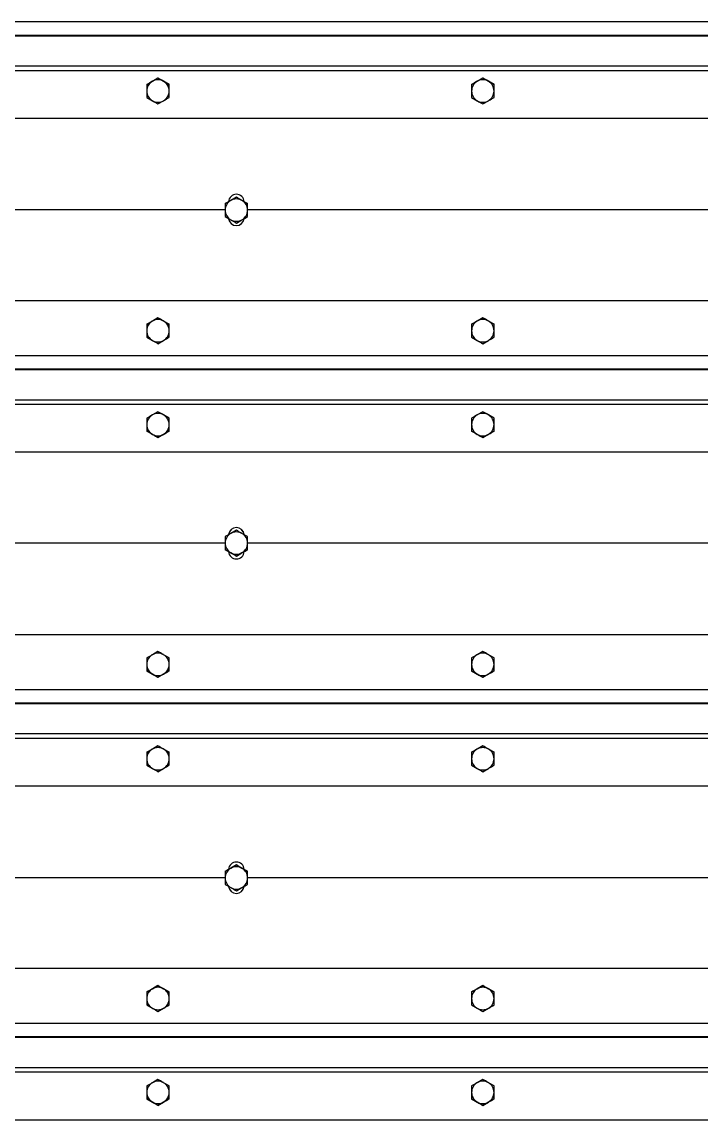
# Model space of a CAD drawing. Header units: millimetres. Extents: x -361 to 14022, y -1822 to 1455.
# Drawn here: x 3781.78 to 3807.04, y 891.69 to 932.53 of the extents above; entities that cross this region are included whole.
import ezdxf

# ---------------------------------------------------------------- set-up
doc = ezdxf.new("R2010")
doc.units = ezdxf.units.MM

msp = doc.modelspace()

# ---------------------------------------------------------------- linework, layer by layer
at = {"color": 7, "linetype": 'Continuous', "lineweight": 25}
for p, q in [((3884.757188, 932.528149), (3761.423854, 932.528149)), ((3884.757188, 932.028294), (3761.423854, 932.028294)), ((3884.757188, 932.004824), (3761.423854, 932.004824)), ((3884.757188, 930.882158), (3761.423854, 930.882158)), ((3884.757188, 930.715507), (3761.423854, 930.715507)), ((3884.757188, 930.714364), (3761.423854, 930.714364)), ((3786.423854, 930.204403), (3786.632188, 930.324673)), ((3786.632188, 930.324673), (3786.840521, 930.444943)), ((3786.840521, 930.441453), (3786.632188, 930.320673)), ((3786.840521, 930.444943), (3786.840521, 930.441453)), ((3786.840521, 930.444943), (3787.048854, 930.324673)), ((3787.048854, 930.324673), (3787.257188, 930.204403)), ((3787.257188, 930.200913), (3787.048854, 930.320673)), ((3798.507188, 930.204403), (3798.715521, 930.324673)), ((3798.715521, 930.324673), (3798.923854, 930.444943)), ((3798.923854, 930.441453), (3798.715521, 930.320673)), ((3798.923854, 930.444943), (3798.923854, 930.441453)), ((3798.923854, 930.444943), (3799.132188, 930.324673)), ((3799.132188, 930.324673), (3799.340521, 930.204403)), ((3799.340521, 930.200913), (3799.132188, 930.320673)), ((3786.423854, 929.719833), (3786.632188, 929.599053)), ((3786.840521, 929.479293), (3787.048854, 929.599053)), ((3798.507188, 929.719833), (3798.715521, 929.599053)), ((3798.923854, 929.479293), (3799.132188, 929.599053)), ((3884.757188, 928.939922), (3761.423854, 928.939922)), ((3789.340521, 925.775437), (3789.548854, 925.895707)), ((3789.548854, 925.895707), (3789.757188, 926.015977)), ((3789.757188, 926.012059), (3789.548854, 925.891278)), ((3789.757188, 926.015977), (3789.757188, 926.012059)), ((3789.757188, 926.015977), (3789.965521, 925.895707)), ((3789.965521, 925.895707), (3790.173854, 925.775437)), ((3790.173854, 925.771519), (3789.965521, 925.891278)), ((3789.340521, 925.535719), (3767.673854, 925.535719)), ((3811.840521, 925.535719), (3790.173854, 925.535719)), ((3789.340521, 925.290439), (3789.548854, 925.169659)), ((3789.757188, 925.049899), (3789.965521, 925.169659)), ((3884.757188, 922.156444), (3761.423854, 922.156444)), ((3786.423854, 921.288575), (3786.632188, 921.408845)), ((3786.632188, 921.408845), (3786.840521, 921.529115)), ((3786.840521, 921.525625), (3786.632188, 921.404845)), ((3786.840521, 921.529115), (3786.840521, 921.525625)), ((3786.840521, 921.529115), (3787.048854, 921.408845)), ((3787.048854, 921.408845), (3787.257188, 921.288575)), ((3787.257188, 921.285085), (3787.048854, 921.404845)), ((3798.507188, 921.288575), (3798.715521, 921.408845)), ((3798.715521, 921.408845), (3798.923854, 921.529115)), ((3798.923854, 921.525625), (3798.715521, 921.404845)), ((3798.923854, 921.529115), (3798.923854, 921.525625)), ((3798.923854, 921.529115), (3799.132188, 921.408845)), ((3799.132188, 921.408845), (3799.340521, 921.288575)), ((3799.340521, 921.285085), (3799.132188, 921.404845)), ((3786.423854, 920.804005), (3786.632188, 920.683225)), ((3786.840521, 920.563465), (3787.048854, 920.683225)), ((3798.507188, 920.804005), (3798.715521, 920.683225)), ((3798.923854, 920.563465), (3799.132188, 920.683225)), ((3884.757188, 920.109699), (3761.423854, 920.109699)), ((3884.757188, 919.617149), (3761.423854, 919.617149)), ((3884.757188, 919.59568), (3761.423854, 919.59568)), ((3884.757188, 918.465712), (3761.423854, 918.465712)), ((3884.757188, 918.299914), (3761.423854, 918.299914)), ((3786.840521, 918.034107), (3786.632188, 917.914216)), ((3798.923854, 918.034107), (3798.715521, 917.914216)), ((3787.257188, 917.793558), (3787.048854, 917.914216)), ((3799.340521, 917.793558), (3799.132188, 917.914216)), ((3786.423854, 917.312458), (3786.632188, 917.192567)), ((3786.632188, 917.189559), (3786.423854, 917.309834)), ((3786.840521, 917.069284), (3786.632188, 917.189559)), ((3786.840521, 917.071908), (3787.048854, 917.192567)), ((3787.048854, 917.189559), (3786.840521, 917.069284)), ((3787.257188, 917.309834), (3787.048854, 917.189559)), ((3798.507188, 917.312458), (3798.715521, 917.192567)), ((3798.715521, 917.189559), (3798.507188, 917.309834)), ((3798.923854, 917.069284), (3798.715521, 917.189559)), ((3798.923854, 917.071908), (3799.132188, 917.192567)), ((3799.132188, 917.189559), (3798.923854, 917.069284)), ((3799.340521, 917.309834), (3799.132188, 917.189559)), ((3786.840521, 917.069284), (3786.840521, 917.071908)), ((3798.923854, 917.069284), (3798.923854, 917.071908)), ((3884.757188, 916.5254), (3761.423854, 916.5254)), ((3789.757188, 913.627559), (3789.548854, 913.507667)), ((3790.173854, 913.387009), (3789.965521, 913.507667)), ((3789.340521, 913.142894), (3767.673854, 913.142894)), ((3811.840521, 913.142894), (3790.173854, 913.142894)), ((3789.340521, 912.905909), (3789.548854, 912.786018)), ((3789.548854, 912.782688), (3789.340521, 912.902963)), ((3789.757188, 912.662413), (3789.548854, 912.782688)), ((3789.757188, 912.665359), (3789.965521, 912.786018)), ((3789.965521, 912.782688), (3789.757188, 912.662413)), ((3790.173854, 912.902963), (3789.965521, 912.782688)), ((3789.757188, 912.662413), (3789.757188, 912.665359)), ((3884.757188, 909.741645), (3761.423854, 909.741645)), ((3786.840521, 909.117915), (3786.632188, 908.998024)), ((3798.923854, 909.117915), (3798.715521, 908.998024)), ((3787.257188, 908.877365), (3787.048854, 908.998024)), ((3799.340521, 908.877365), (3799.132188, 908.998024)), ((3786.423854, 908.396265), (3786.632188, 908.276374)), ((3786.632188, 908.273366), (3786.423854, 908.393641)), ((3786.840521, 908.153092), (3786.632188, 908.273366)), ((3786.840521, 908.155716), (3787.048854, 908.276374)), ((3787.048854, 908.273366), (3786.840521, 908.153092)), ((3787.257188, 908.393641), (3787.048854, 908.273366)), ((3798.507188, 908.396265), (3798.715521, 908.276374)), ((3798.715521, 908.273366), (3798.507188, 908.393641)), ((3798.923854, 908.153092), (3798.715521, 908.273366)), ((3798.923854, 908.155716), (3799.132188, 908.276374)), ((3799.132188, 908.273366), (3798.923854, 908.153092)), ((3799.340521, 908.393641), (3799.132188, 908.273366)), ((3786.840521, 908.153092), (3786.840521, 908.155716)), ((3798.923854, 908.153092), (3798.923854, 908.155716)), ((3884.757188, 907.694816), (3761.423854, 907.694816)), ((3884.757188, 907.194961), (3761.423854, 907.194961)), ((3884.757188, 907.171491), (3761.423854, 907.171491)), ((3884.757188, 906.048824), (3761.423854, 906.048824)), ((3884.757188, 905.882173), (3761.423854, 905.882173)), ((3884.757188, 905.881031), (3761.423854, 905.881031)), ((3786.423854, 905.37107), (3786.632188, 905.49134)), ((3786.632188, 905.49134), (3786.840521, 905.61161)), ((3786.840521, 905.60812), (3786.632188, 905.48734)), ((3786.840521, 905.61161), (3786.840521, 905.60812)), ((3786.840521, 905.61161), (3787.048854, 905.49134)), ((3787.048854, 905.49134), (3787.257188, 905.37107)), ((3787.257188, 905.36758), (3787.048854, 905.48734)), ((3798.507188, 905.37107), (3798.715521, 905.49134)), ((3798.715521, 905.49134), (3798.923854, 905.61161)), ((3798.923854, 905.60812), (3798.715521, 905.48734)), ((3798.923854, 905.61161), (3798.923854, 905.60812)), ((3798.923854, 905.61161), (3799.132188, 905.49134)), ((3799.132188, 905.49134), (3799.340521, 905.37107)), ((3799.340521, 905.36758), (3799.132188, 905.48734)), ((3786.423854, 904.8865), (3786.632188, 904.76572)), ((3786.840521, 904.64596), (3787.048854, 904.76572)), ((3798.507188, 904.8865), (3798.715521, 904.76572)), ((3798.923854, 904.64596), (3799.132188, 904.76572)), ((3884.757188, 904.106589), (3761.423854, 904.106589)), ((3789.340521, 900.942104), (3789.548854, 901.062374)), ((3789.548854, 901.062374), (3789.757188, 901.182644)), ((3789.757188, 901.178726), (3789.548854, 901.057945)), ((3789.757188, 901.182644), (3789.757188, 901.178726)), ((3789.757188, 901.182644), (3789.965521, 901.062374)), ((3789.965521, 901.062374), (3790.173854, 900.942104)), ((3790.173854, 900.938186), (3789.965521, 901.057945)), ((3789.340521, 900.702386), (3767.673854, 900.702386)), ((3789.340521, 900.457106), (3789.548854, 900.336325)), ((3811.840521, 900.702386), (3790.173854, 900.702386)), ((3789.757188, 900.216566), (3789.965521, 900.336325)), ((3884.757188, 897.323111), (3761.423854, 897.323111)), ((3786.423854, 896.455242), (3786.632188, 896.575512)), ((3786.632188, 896.575512), (3786.840521, 896.695782)), ((3786.840521, 896.692292), (3786.632188, 896.571511)), ((3786.840521, 896.695782), (3786.840521, 896.692292)), ((3786.840521, 896.695782), (3787.048854, 896.575512)), ((3787.048854, 896.575512), (3787.257188, 896.455242)), ((3787.257188, 896.451752), (3787.048854, 896.571511)), ((3798.507188, 896.455242), (3798.715521, 896.575512)), ((3798.715521, 896.575512), (3798.923854, 896.695782)), ((3798.923854, 896.692292), (3798.715521, 896.571511)), ((3798.923854, 896.695782), (3798.923854, 896.692292)), ((3798.923854, 896.695782), (3799.132188, 896.575512)), ((3799.132188, 896.575512), (3799.340521, 896.455242)), ((3799.340521, 896.451752), (3799.132188, 896.571511)), ((3786.423854, 895.970672), (3786.632188, 895.849892)), ((3798.507188, 895.970672), (3798.715521, 895.849892)), ((3786.840521, 895.730132), (3787.048854, 895.849892)), ((3798.923854, 895.730132), (3799.132188, 895.849892)), ((3884.757188, 895.276366), (3761.423854, 895.276366)), ((3884.757188, 894.783815), (3761.423854, 894.783815)), ((3884.757188, 894.762347), (3761.423854, 894.762347)), ((3884.757188, 893.632379), (3761.423854, 893.632379)), ((3884.757188, 893.466581), (3761.423854, 893.466581)), ((3786.840521, 893.200774), (3786.632188, 893.080883)), ((3798.923854, 893.200774), (3798.715521, 893.080883)), ((3787.257188, 892.960224), (3787.048854, 893.080883)), ((3799.340521, 892.960224), (3799.132188, 893.080883)), ((3786.423854, 892.479125), (3786.632188, 892.359233)), ((3786.632188, 892.356226), (3786.423854, 892.4765)), ((3786.840521, 892.235951), (3786.632188, 892.356226)), ((3786.840521, 892.238575), (3787.048854, 892.359233)), ((3787.048854, 892.356226), (3786.840521, 892.235951)), ((3787.257188, 892.4765), (3787.048854, 892.356226)), ((3798.507188, 892.479125), (3798.715521, 892.359233)), ((3798.715521, 892.356226), (3798.507188, 892.4765)), ((3798.923854, 892.235951), (3798.715521, 892.356226)), ((3798.923854, 892.238575), (3799.132188, 892.359233)), ((3799.132188, 892.356226), (3798.923854, 892.235951)), ((3799.340521, 892.4765), (3799.132188, 892.356226)), ((3786.840521, 892.235951), (3786.840521, 892.238575)), ((3798.923854, 892.235951), (3798.923854, 892.238575)), ((3884.757188, 891.692066), (3761.423854, 891.692066))]:
    msp.add_line(p, q, dxfattribs=at)
for centre, radius, start, end in [((3786.840475, 929.959856), 0.416621, 119.9963499, 179.9989831), ((3786.840521, 929.959791), 0.4167, 60.0026331, 119.9973669), ((3786.840567, 929.959856), 0.416621, 0.0010169, 60.0036501), ((3798.923808, 929.959856), 0.416621, 119.9963499, 179.9989831), ((3798.923854, 929.959791), 0.4167, 60.0026331, 119.9973669), ((3798.9239, 929.959856), 0.416621, 0.0010169, 60.0036501), ((3786.840475, 929.95987), 0.416621, 180.0010169, 240.0036501), ((3786.840567, 929.95987), 0.416621, 299.9963499, 359.9989831), ((3798.923808, 929.95987), 0.416621, 180.0010169, 240.0036501), ((3798.9239, 929.95987), 0.416621, 299.9963499, 359.9989831), ((3786.840521, 929.959935), 0.4167, 240.0026331, 299.9973669), ((3798.923854, 929.959935), 0.4167, 240.0026331, 299.9973669), ((3789.757142, 925.530461), 0.416621, 119.9963499, 179.9989831), ((3789.757188, 925.530396), 0.4167, 60.0026331, 119.9973669), ((3789.757234, 925.530461), 0.416621, 0.0010169, 60.0036501), ((3789.757142, 925.530476), 0.416621, 180.0010169, 240.0036501), ((3789.757234, 925.530476), 0.416621, 299.9963499, 359.9989831), ((3789.757188, 925.530541), 0.4167, 240.0026331, 299.9973669), ((3786.840475, 921.044027), 0.416621, 119.9963499, 179.9989831), ((3786.840521, 921.043963), 0.4167, 60.0026331, 119.9973669), ((3786.840567, 921.044027), 0.416621, 0.0010169, 60.0036501), ((3798.923808, 921.044027), 0.416621, 119.9963499, 179.9989831), ((3798.923854, 921.043963), 0.4167, 60.0026331, 119.9973669), ((3798.9239, 921.044027), 0.416621, 0.0010169, 60.0036501), ((3786.840475, 921.044042), 0.416621, 180.0010169, 240.0036501), ((3786.840567, 921.044042), 0.416621, 299.9963499, 359.9989831), ((3798.923808, 921.044042), 0.416621, 180.0010169, 240.0036501), ((3798.9239, 921.044042), 0.416621, 299.9963499, 359.9989831), ((3786.840521, 921.044107), 0.4167, 240.0026331, 299.9973669), ((3798.923854, 921.044107), 0.4167, 240.0026331, 299.9973669), ((3786.840495, 917.553387), 0.416641, 119.9979362, 179.999425), ((3786.840521, 917.553351), 0.416685, 60.0014888, 119.9985112), ((3786.840547, 917.553387), 0.416641, 0.000575, 60.0020638), ((3798.923828, 917.553387), 0.416641, 119.9979362, 179.999425), ((3798.923854, 917.553351), 0.416685, 60.0014888, 119.9985112), ((3798.92388, 917.553387), 0.416641, 0.000575, 60.0020638), ((3786.840495, 917.553396), 0.416641, 180.000575, 240.0020638), ((3786.840521, 917.553432), 0.416685, 240.0014888, 299.9985112), ((3786.840547, 917.553396), 0.416641, 299.9979362, 359.999425), ((3798.923828, 917.553396), 0.416641, 180.000575, 240.0020638), ((3798.923854, 917.553432), 0.416685, 240.0014888, 299.9985112), ((3798.92388, 917.553396), 0.416641, 299.9979362, 359.999425), ((3789.757162, 913.146839), 0.416641, 119.9979362, 179.999425), ((3789.757188, 913.146802), 0.416685, 60.0014888, 119.9985112), ((3789.757214, 913.146839), 0.416641, 0.000575, 60.0020638), ((3789.757162, 913.146847), 0.416641, 180.000575, 240.0020638), ((3789.757214, 913.146847), 0.416641, 299.9979362, 359.999425), ((3789.757188, 913.146884), 0.416685, 240.0014888, 299.9985112), ((3786.840521, 908.637158), 0.416685, 60.0014888, 119.9985112), ((3798.923854, 908.637158), 0.416685, 60.0014888, 119.9985112), ((3786.840495, 908.637195), 0.416641, 119.9979362, 179.999425), ((3786.840495, 908.637203), 0.416641, 180.000575, 240.0020638), ((3786.840547, 908.637195), 0.416641, 0.000575, 60.0020638), ((3786.840547, 908.637203), 0.416641, 299.9979362, 359.999425), ((3798.923828, 908.637195), 0.416641, 119.9979362, 179.999425), ((3798.923828, 908.637203), 0.416641, 180.000575, 240.0020638), ((3798.92388, 908.637195), 0.416641, 0.000575, 60.0020638), ((3798.92388, 908.637203), 0.416641, 299.9979362, 359.999425), ((3786.840521, 908.63724), 0.416685, 240.0014888, 299.9985112), ((3798.923854, 908.63724), 0.416685, 240.0014888, 299.9985112), ((3786.840475, 905.126522), 0.416621, 119.9963499, 179.9989831), ((3786.840521, 905.126457), 0.4167, 60.0026331, 119.9973669), ((3786.840567, 905.126522), 0.416621, 0.0010169, 60.0036501), ((3798.923808, 905.126522), 0.416621, 119.9963499, 179.9989831), ((3798.923854, 905.126457), 0.4167, 60.0026331, 119.9973669), ((3798.9239, 905.126522), 0.416621, 0.0010169, 60.0036501), ((3786.840475, 905.126537), 0.416621, 180.0010169, 240.0036501), ((3786.840567, 905.126537), 0.416621, 299.9963499, 359.9989831), ((3798.923808, 905.126537), 0.416621, 180.0010169, 240.0036501), ((3798.9239, 905.126537), 0.416621, 299.9963499, 359.9989831), ((3786.840521, 905.126602), 0.4167, 240.0026331, 299.9973669), ((3798.923854, 905.126602), 0.4167, 240.0026331, 299.9973669), ((3789.757142, 900.697128), 0.416621, 119.9963499, 179.9989831), ((3789.757188, 900.697063), 0.4167, 60.0026331, 119.9973669), ((3789.757234, 900.697128), 0.416621, 0.0010169, 60.0036501), ((3789.757142, 900.697143), 0.416621, 180.0010169, 240.0036501), ((3789.757234, 900.697143), 0.416621, 299.9963499, 359.9989831), ((3789.757188, 900.697207), 0.4167, 240.0026331, 299.9973669), ((3786.840475, 896.210694), 0.416621, 119.9963499, 179.9989831), ((3786.840521, 896.210629), 0.4167, 60.0026331, 119.9973669), ((3786.840567, 896.210694), 0.416621, 0.0010169, 60.0036501), ((3798.923808, 896.210694), 0.416621, 119.9963499, 179.9989831), ((3798.923854, 896.210629), 0.4167, 60.0026331, 119.9973669), ((3798.9239, 896.210694), 0.416621, 0.0010169, 60.0036501), ((3786.840475, 896.210709), 0.416621, 180.0010169, 240.0036501), ((3786.840567, 896.210709), 0.416621, 299.9963499, 359.9989831), ((3798.923808, 896.210709), 0.416621, 180.0010169, 240.0036501), ((3798.9239, 896.210709), 0.416621, 299.9963499, 359.9989831), ((3786.840521, 896.210774), 0.4167, 240.0026331, 299.9973669), ((3798.923854, 896.210774), 0.4167, 240.0026331, 299.9973669), ((3786.840521, 892.720017), 0.416685, 60.0014888, 119.9985112), ((3798.923854, 892.720017), 0.416685, 60.0014888, 119.9985112), ((3786.840495, 892.720054), 0.416641, 119.9979362, 179.999425), ((3786.840495, 892.720062), 0.416641, 180.000575, 240.0020638), ((3786.840547, 892.720054), 0.416641, 0.000575, 60.0020638), ((3786.840547, 892.720062), 0.416641, 299.9979362, 359.999425), ((3798.923828, 892.720054), 0.416641, 119.9979362, 179.999425), ((3798.923828, 892.720062), 0.416641, 180.000575, 240.0020638), ((3798.92388, 892.720054), 0.416641, 0.000575, 60.0020638), ((3798.92388, 892.720062), 0.416641, 299.9979362, 359.999425), ((3786.840521, 892.720099), 0.416685, 240.0014888, 299.9985112), ((3798.923854, 892.720099), 0.416685, 240.0014888, 299.9985112)]:
    msp.add_arc(centre, radius, start, end, dxfattribs=at)
for centre, major_axis, ratio, start_param, end_param in [((3789.757188, 925.82843), (0, 0.292711), 0.99643242, 4.779209725, 7.787160889), ((3789.757188, 925.245152), (0.291667, 0), 0.996231549, 3.25862292, 6.166055172), ((3789.757188, 925.246335), (0.291667, 0), 0.996231549, 3.263717215, 6.160960586), ((3789.757188, 913.43374), (0.291667, 0), 0.99718384, 0.110352693, 3.031165251), ((3789.757188, 913.43285), (0.291667, 0), 0.99718384, 0.114178275, 3.027339505), ((3789.757188, 912.850437), (0, 0.292457), 0.997297519, 1.639356046, 4.643829261), ((3789.757188, 900.995097), (0, 0.292711), 0.99643242, 4.779209725, 7.787160889), ((3789.757188, 900.411818), (0.291667, 0), 0.996231549, 3.25862292, 6.166055172), ((3789.757188, 900.413002), (0.291667, 0), 0.996231549, 3.263717215, 6.160960586)]:
    msp.add_ellipse(centre, major_axis=major_axis, ratio=ratio, start_param=start_param, end_param=end_param, dxfattribs=at)
for points, knots in [([(3786.632188, 930.320673), (3786.627249, 930.317822), (3786.556897, 930.277216), (3786.487956, 930.237677), (3786.423854, 930.200913)], [0, 0, 0, 0, 0.070200577, 1, 1, 1, 1]), ([(3787.048854, 930.320673), (3787.043916, 930.323525), (3786.973564, 930.364146), (3786.904623, 930.404206), (3786.840521, 930.441453)], [0, 0, 0, 0, 0.0702005767, 1, 1, 1, 1]), ([(3798.715521, 930.320673), (3798.710582, 930.317822), (3798.640231, 930.277216), (3798.571289, 930.237677), (3798.507188, 930.200913)], [0, 0, 0, 0, 0.070200577, 1, 1, 1, 1]), ([(3799.132188, 930.320673), (3799.127249, 930.323525), (3799.056897, 930.364146), (3798.987956, 930.404206), (3798.923854, 930.441453)], [0, 0, 0, 0, 0.0702005767, 1, 1, 1, 1]), ([(3786.423854, 930.200913), (3786.423854, 930.139763), (3786.423854, 930.060155), (3786.423854, 929.978739), (3786.423854, 929.959863)], [0, 0, 0, 0, 0.768150727, 1, 1, 1, 1]), ([(3786.423854, 929.959863), (3786.423854, 929.895673), (3786.423854, 929.814317), (3786.423854, 929.736296), (3786.423854, 929.719833)], [0, 0, 0, 0, 0.7889992378, 1, 1, 1, 1]), ([(3787.257188, 929.959863), (3787.257188, 929.978739), (3787.257188, 930.060155), (3787.257188, 930.139763), (3787.257188, 930.200913)], [0, 0, 0, 0, 0.231849273, 1, 1, 1, 1]), ([(3787.257188, 929.719833), (3787.257188, 929.736296), (3787.257188, 929.814317), (3787.257188, 929.895673), (3787.257188, 929.959863)], [0, 0, 0, 0, 0.211000762, 1, 1, 1, 1]), ([(3798.507188, 930.200913), (3798.507188, 930.139763), (3798.507188, 930.060155), (3798.507188, 929.978739), (3798.507188, 929.959863)], [0, 0, 0, 0, 0.768150727, 1, 1, 1, 1]), ([(3798.507188, 929.959863), (3798.507188, 929.895673), (3798.507188, 929.814317), (3798.507188, 929.736296), (3798.507188, 929.719833)], [0, 0, 0, 0, 0.7889992378, 1, 1, 1, 1]), ([(3799.340521, 929.959863), (3799.340521, 929.978739), (3799.340521, 930.060155), (3799.340521, 930.139763), (3799.340521, 930.200913)], [0, 0, 0, 0, 0.231849273, 1, 1, 1, 1]), ([(3799.340521, 929.719833), (3799.340521, 929.736296), (3799.340521, 929.814317), (3799.340521, 929.895673), (3799.340521, 929.959863)], [0, 0, 0, 0, 0.211000762, 1, 1, 1, 1]), ([(3786.632188, 929.599053), (3786.637127, 929.596202), (3786.707478, 929.555596), (3786.77642, 929.516057), (3786.840521, 929.479293)], [0, 0, 0, 0, 0.070200577, 1, 1, 1, 1]), ([(3787.048854, 929.599053), (3787.053793, 929.601905), (3787.124145, 929.642526), (3787.193086, 929.682586), (3787.257188, 929.719833)], [0, 0, 0, 0, 0.070200577, 1, 1, 1, 1]), ([(3798.715521, 929.599053), (3798.72046, 929.596202), (3798.790812, 929.555596), (3798.859753, 929.516057), (3798.923854, 929.479293)], [0, 0, 0, 0, 0.070200577, 1, 1, 1, 1]), ([(3799.132188, 929.599053), (3799.137127, 929.601905), (3799.207478, 929.642526), (3799.27642, 929.682586), (3799.340521, 929.719833)], [0, 0, 0, 0, 0.070200577, 1, 1, 1, 1]), ([(3789.548854, 925.891278), (3789.543916, 925.888428), (3789.473564, 925.847821), (3789.404623, 925.808282), (3789.340521, 925.771519)], [0, 0, 0, 0, 0.070200577, 1, 1, 1, 1]), ([(3789.340521, 925.771519), (3789.340521, 925.710368), (3789.340521, 925.630761), (3789.340521, 925.549345), (3789.340521, 925.530468)], [0, 0, 0, 0, 0.768150728, 1, 1, 1, 1]), ([(3789.965521, 925.891278), (3789.960582, 925.89413), (3789.890231, 925.934751), (3789.821289, 925.974811), (3789.757188, 926.012059)], [0, 0, 0, 0, 0.070200577, 1, 1, 1, 1]), ([(3790.173854, 925.530468), (3790.173854, 925.549345), (3790.173854, 925.630761), (3790.173854, 925.710368), (3790.173854, 925.771519)], [0, 0, 0, 0, 0.231849273, 1, 1, 1, 1]), ([(3789.340521, 925.530468), (3789.340521, 925.466279), (3789.340521, 925.384922), (3789.340521, 925.306901), (3789.340521, 925.290439)], [0, 0, 0, 0, 0.7889992377, 1, 1, 1, 1]), ([(3790.173854, 925.290439), (3790.173854, 925.306901), (3790.173854, 925.384922), (3790.173854, 925.466279), (3790.173854, 925.530468)], [0, 0, 0, 0, 0.211000762, 1, 1, 1, 1]), ([(3789.548854, 925.169659), (3789.553793, 925.166808), (3789.624145, 925.126201), (3789.693086, 925.086662), (3789.757188, 925.049899)], [0, 0, 0, 0, 0.070200577, 1, 1, 1, 1]), ([(3789.965521, 925.169659), (3789.97046, 925.17251), (3790.040812, 925.213131), (3790.109753, 925.253191), (3790.173854, 925.290439)], [0, 0, 0, 0, 0.0702005767, 1, 1, 1, 1]), ([(3786.632188, 921.404845), (3786.627249, 921.401994), (3786.556897, 921.361388), (3786.487956, 921.321849), (3786.423854, 921.285085)], [0, 0, 0, 0, 0.0702005767, 1, 1, 1, 1]), ([(3786.423854, 921.285085), (3786.423854, 921.223935), (3786.423854, 921.144327), (3786.423854, 921.062911), (3786.423854, 921.044035)], [0, 0, 0, 0, 0.768150727, 1, 1, 1, 1]), ([(3787.048854, 921.404845), (3787.043916, 921.407696), (3786.973564, 921.448317), (3786.904623, 921.488377), (3786.840521, 921.525625)], [0, 0, 0, 0, 0.070200577, 1, 1, 1, 1]), ([(3787.257188, 921.044035), (3787.257188, 921.062911), (3787.257188, 921.144327), (3787.257188, 921.223935), (3787.257188, 921.285085)], [0, 0, 0, 0, 0.231849273, 1, 1, 1, 1]), ([(3798.715521, 921.404845), (3798.710582, 921.401994), (3798.640231, 921.361388), (3798.571289, 921.321849), (3798.507188, 921.285085)], [0, 0, 0, 0, 0.070200577, 1, 1, 1, 1]), ([(3798.507188, 921.285085), (3798.507188, 921.223935), (3798.507188, 921.144327), (3798.507188, 921.062911), (3798.507188, 921.044035)], [0, 0, 0, 0, 0.768150727, 1, 1, 1, 1]), ([(3799.132188, 921.404845), (3799.127249, 921.407696), (3799.056897, 921.448317), (3798.987956, 921.488377), (3798.923854, 921.525625)], [0, 0, 0, 0, 0.070200577, 1, 1, 1, 1]), ([(3799.340521, 921.044035), (3799.340521, 921.062911), (3799.340521, 921.144327), (3799.340521, 921.223935), (3799.340521, 921.285085)], [0, 0, 0, 0, 0.231849273, 1, 1, 1, 1]), ([(3786.423854, 921.044035), (3786.423854, 920.979845), (3786.423854, 920.898489), (3786.423854, 920.820468), (3786.423854, 920.804005)], [0, 0, 0, 0, 0.788999238, 1, 1, 1, 1]), ([(3787.257188, 920.804005), (3787.257188, 920.820468), (3787.257188, 920.898489), (3787.257188, 920.979845), (3787.257188, 921.044035)], [0, 0, 0, 0, 0.2110007622, 1, 1, 1, 1]), ([(3798.507188, 921.044035), (3798.507188, 920.979845), (3798.507188, 920.898489), (3798.507188, 920.820468), (3798.507188, 920.804005)], [0, 0, 0, 0, 0.788999238, 1, 1, 1, 1]), ([(3799.340521, 920.804005), (3799.340521, 920.820468), (3799.340521, 920.898489), (3799.340521, 920.979845), (3799.340521, 921.044035)], [0, 0, 0, 0, 0.2110007622, 1, 1, 1, 1]), ([(3786.632188, 920.683225), (3786.637127, 920.680374), (3786.707478, 920.639768), (3786.77642, 920.600229), (3786.840521, 920.563465)], [0, 0, 0, 0, 0.070200577, 1, 1, 1, 1]), ([(3787.048854, 920.683225), (3787.053793, 920.686076), (3787.124145, 920.726698), (3787.193086, 920.766757), (3787.257188, 920.804005)], [0, 0, 0, 0, 0.070200577, 1, 1, 1, 1]), ([(3798.715521, 920.683225), (3798.72046, 920.680374), (3798.790812, 920.639768), (3798.859753, 920.600229), (3798.923854, 920.563465)], [0, 0, 0, 0, 0.070200577, 1, 1, 1, 1]), ([(3799.132188, 920.683225), (3799.137127, 920.686076), (3799.207478, 920.726698), (3799.27642, 920.766757), (3799.340521, 920.804005)], [0, 0, 0, 0, 0.070200577, 1, 1, 1, 1]), ([(3787.048854, 917.914216), (3787.043916, 917.917067), (3786.973564, 917.957677), (3786.904623, 917.997282), (3786.840521, 918.034107)], [0, 0, 0, 0, 0.070200577, 1, 1, 1, 1]), ([(3799.132188, 917.914216), (3799.127249, 917.917067), (3799.056897, 917.957677), (3798.987956, 917.997282), (3798.923854, 918.034107)], [0, 0, 0, 0, 0.070200577, 1, 1, 1, 1]), ([(3786.632188, 917.914216), (3786.627249, 917.911365), (3786.556897, 917.870744), (3786.487956, 917.830747), (3786.423854, 917.793558)], [0, 0, 0, 0, 0.070200577, 1, 1, 1, 1]), ([(3786.423854, 917.793558), (3786.423854, 917.73277), (3786.423854, 917.653635), (3786.423854, 917.572259), (3786.423854, 917.553392)], [0, 0, 0, 0, 0.768150727, 1, 1, 1, 1]), ([(3787.257188, 917.553392), (3787.257188, 917.572259), (3787.257188, 917.653635), (3787.257188, 917.73277), (3787.257188, 917.793558)], [0, 0, 0, 0, 0.231849273, 1, 1, 1, 1]), ([(3798.715521, 917.914216), (3798.710582, 917.911365), (3798.640231, 917.870744), (3798.571289, 917.830747), (3798.507188, 917.793558)], [0, 0, 0, 0, 0.070200577, 1, 1, 1, 1]), ([(3798.507188, 917.793558), (3798.507188, 917.73277), (3798.507188, 917.653635), (3798.507188, 917.572259), (3798.507188, 917.553392)], [0, 0, 0, 0, 0.768150727, 1, 1, 1, 1]), ([(3799.340521, 917.553392), (3799.340521, 917.572259), (3799.340521, 917.653635), (3799.340521, 917.73277), (3799.340521, 917.793558)], [0, 0, 0, 0, 0.231849273, 1, 1, 1, 1]), ([(3786.423854, 917.553392), (3786.423854, 917.489086), (3786.423854, 917.407584), (3786.423854, 917.329032), (3786.423854, 917.312458)], [0, 0, 0, 0, 0.788999238, 1, 1, 1, 1]), ([(3786.632188, 917.192567), (3786.637127, 917.189715), (3786.707478, 917.149094), (3786.77642, 917.109097), (3786.840521, 917.071908)], [0, 0, 0, 0, 0.070200577, 1, 1, 1, 1]), ([(3787.048854, 917.192567), (3787.053793, 917.195418), (3787.124145, 917.236028), (3787.193086, 917.275633), (3787.257188, 917.312458)], [0, 0, 0, 0, 0.0702005767, 1, 1, 1, 1]), ([(3787.257188, 917.312458), (3787.257188, 917.329032), (3787.257188, 917.407584), (3787.257188, 917.489086), (3787.257188, 917.553392)], [0, 0, 0, 0, 0.211000762, 1, 1, 1, 1]), ([(3798.507188, 917.553392), (3798.507188, 917.489086), (3798.507188, 917.407584), (3798.507188, 917.329032), (3798.507188, 917.312458)], [0, 0, 0, 0, 0.788999238, 1, 1, 1, 1]), ([(3798.715521, 917.192567), (3798.72046, 917.189715), (3798.790812, 917.149094), (3798.859753, 917.109097), (3798.923854, 917.071908)], [0, 0, 0, 0, 0.070200577, 1, 1, 1, 1]), ([(3799.132188, 917.192567), (3799.137127, 917.195418), (3799.207478, 917.236028), (3799.27642, 917.275633), (3799.340521, 917.312458)], [0, 0, 0, 0, 0.070200577, 1, 1, 1, 1]), ([(3799.340521, 917.312458), (3799.340521, 917.329032), (3799.340521, 917.407584), (3799.340521, 917.489086), (3799.340521, 917.553392)], [0, 0, 0, 0, 0.211000762, 1, 1, 1, 1]), ([(3789.548854, 913.507667), (3789.543916, 913.504816), (3789.473564, 913.464195), (3789.404623, 913.424198), (3789.340521, 913.387009)], [0, 0, 0, 0, 0.070200577, 1, 1, 1, 1]), ([(3789.965521, 913.507667), (3789.960582, 913.510518), (3789.890231, 913.551128), (3789.821289, 913.590734), (3789.757188, 913.627559)], [0, 0, 0, 0, 0.070200577, 1, 1, 1, 1]), ([(3789.340521, 913.387009), (3789.340521, 913.326221), (3789.340521, 913.247087), (3789.340521, 913.16571), (3789.340521, 913.146843)], [0, 0, 0, 0, 0.7681507276, 1, 1, 1, 1]), ([(3789.340521, 913.146843), (3789.340521, 913.082538), (3789.340521, 913.001035), (3789.340521, 912.922484), (3789.340521, 912.905909)], [0, 0, 0, 0, 0.788999238, 1, 1, 1, 1]), ([(3790.173854, 913.146843), (3790.173854, 913.16571), (3790.173854, 913.247087), (3790.173854, 913.326221), (3790.173854, 913.387009)], [0, 0, 0, 0, 0.231849273, 1, 1, 1, 1]), ([(3790.173854, 912.905909), (3790.173854, 912.922484), (3790.173854, 913.001035), (3790.173854, 913.082538), (3790.173854, 913.146843)], [0, 0, 0, 0, 0.211000762, 1, 1, 1, 1]), ([(3789.548854, 912.786018), (3789.553793, 912.783166), (3789.624145, 912.742546), (3789.693086, 912.702549), (3789.757188, 912.665359)], [0, 0, 0, 0, 0.070200577, 1, 1, 1, 1]), ([(3789.965521, 912.786018), (3789.97046, 912.788869), (3790.040812, 912.829479), (3790.109753, 912.869084), (3790.173854, 912.905909)], [0, 0, 0, 0, 0.0702005767, 1, 1, 1, 1]), ([(3787.048854, 908.998024), (3787.043916, 909.000875), (3786.973564, 909.041485), (3786.904623, 909.08109), (3786.840521, 909.117915)], [0, 0, 0, 0, 0.070200577, 1, 1, 1, 1]), ([(3799.132188, 908.998024), (3799.127249, 909.000875), (3799.056897, 909.041485), (3798.987956, 909.08109), (3798.923854, 909.117915)], [0, 0, 0, 0, 0.070200577, 1, 1, 1, 1]), ([(3786.632188, 908.998024), (3786.627249, 908.995172), (3786.556897, 908.954551), (3786.487956, 908.914554), (3786.423854, 908.877365)], [0, 0, 0, 0, 0.070200577, 1, 1, 1, 1]), ([(3786.423854, 908.877365), (3786.423854, 908.816578), (3786.423854, 908.737443), (3786.423854, 908.656066), (3786.423854, 908.637199)], [0, 0, 0, 0, 0.768150727, 1, 1, 1, 1]), ([(3786.423854, 908.637199), (3786.423854, 908.572894), (3786.423854, 908.491392), (3786.423854, 908.41284), (3786.423854, 908.396265)], [0, 0, 0, 0, 0.788999238, 1, 1, 1, 1]), ([(3787.257188, 908.637199), (3787.257188, 908.656066), (3787.257188, 908.737443), (3787.257188, 908.816578), (3787.257188, 908.877365)], [0, 0, 0, 0, 0.231849273, 1, 1, 1, 1]), ([(3787.257188, 908.396265), (3787.257188, 908.41284), (3787.257188, 908.491392), (3787.257188, 908.572894), (3787.257188, 908.637199)], [0, 0, 0, 0, 0.211000762, 1, 1, 1, 1]), ([(3798.715521, 908.998024), (3798.710582, 908.995172), (3798.640231, 908.954551), (3798.571289, 908.914554), (3798.507188, 908.877365)], [0, 0, 0, 0, 0.070200577, 1, 1, 1, 1]), ([(3798.507188, 908.877365), (3798.507188, 908.816578), (3798.507188, 908.737443), (3798.507188, 908.656066), (3798.507188, 908.637199)], [0, 0, 0, 0, 0.768150727, 1, 1, 1, 1]), ([(3798.507188, 908.637199), (3798.507188, 908.572894), (3798.507188, 908.491392), (3798.507188, 908.41284), (3798.507188, 908.396265)], [0, 0, 0, 0, 0.788999238, 1, 1, 1, 1]), ([(3799.340521, 908.637199), (3799.340521, 908.656066), (3799.340521, 908.737443), (3799.340521, 908.816578), (3799.340521, 908.877365)], [0, 0, 0, 0, 0.231849273, 1, 1, 1, 1]), ([(3799.340521, 908.396265), (3799.340521, 908.41284), (3799.340521, 908.491392), (3799.340521, 908.572894), (3799.340521, 908.637199)], [0, 0, 0, 0, 0.211000762, 1, 1, 1, 1]), ([(3786.632188, 908.276374), (3786.637127, 908.273523), (3786.707478, 908.232902), (3786.77642, 908.192905), (3786.840521, 908.155716)], [0, 0, 0, 0, 0.070200577, 1, 1, 1, 1]), ([(3787.048854, 908.276374), (3787.053793, 908.279225), (3787.124145, 908.319835), (3787.193086, 908.35944), (3787.257188, 908.396265)], [0, 0, 0, 0, 0.070200577, 1, 1, 1, 1]), ([(3798.715521, 908.276374), (3798.72046, 908.273523), (3798.790812, 908.232902), (3798.859753, 908.192905), (3798.923854, 908.155716)], [0, 0, 0, 0, 0.070200577, 1, 1, 1, 1]), ([(3799.132188, 908.276374), (3799.137127, 908.279225), (3799.207478, 908.319835), (3799.27642, 908.35944), (3799.340521, 908.396265)], [0, 0, 0, 0, 0.070200577, 1, 1, 1, 1]), ([(3786.632188, 905.48734), (3786.627249, 905.484489), (3786.556897, 905.443882), (3786.487956, 905.404343), (3786.423854, 905.36758)], [0, 0, 0, 0, 0.070200577, 1, 1, 1, 1]), ([(3786.423854, 905.36758), (3786.423854, 905.306429), (3786.423854, 905.226822), (3786.423854, 905.145406), (3786.423854, 905.12653)], [0, 0, 0, 0, 0.7681507272, 1, 1, 1, 1]), ([(3787.048854, 905.48734), (3787.043916, 905.490191), (3786.973564, 905.530812), (3786.904623, 905.570872), (3786.840521, 905.60812)], [0, 0, 0, 0, 0.0702005767, 1, 1, 1, 1]), ([(3787.257188, 905.12653), (3787.257188, 905.145406), (3787.257188, 905.226822), (3787.257188, 905.306429), (3787.257188, 905.36758)], [0, 0, 0, 0, 0.231849273, 1, 1, 1, 1]), ([(3798.715521, 905.48734), (3798.710582, 905.484489), (3798.640231, 905.443882), (3798.571289, 905.404343), (3798.507188, 905.36758)], [0, 0, 0, 0, 0.070200577, 1, 1, 1, 1]), ([(3798.507188, 905.36758), (3798.507188, 905.306429), (3798.507188, 905.226822), (3798.507188, 905.145406), (3798.507188, 905.12653)], [0, 0, 0, 0, 0.7681507272, 1, 1, 1, 1]), ([(3799.132188, 905.48734), (3799.127249, 905.490191), (3799.056897, 905.530812), (3798.987956, 905.570872), (3798.923854, 905.60812)], [0, 0, 0, 0, 0.0702005767, 1, 1, 1, 1]), ([(3799.340521, 905.12653), (3799.340521, 905.145406), (3799.340521, 905.226822), (3799.340521, 905.306429), (3799.340521, 905.36758)], [0, 0, 0, 0, 0.231849273, 1, 1, 1, 1]), ([(3786.423854, 905.12653), (3786.423854, 905.06234), (3786.423854, 904.980984), (3786.423854, 904.902962), (3786.423854, 904.8865)], [0, 0, 0, 0, 0.788999238, 1, 1, 1, 1]), ([(3787.257188, 904.8865), (3787.257188, 904.902962), (3787.257188, 904.980984), (3787.257188, 905.06234), (3787.257188, 905.12653)], [0, 0, 0, 0, 0.211000762, 1, 1, 1, 1]), ([(3798.507188, 905.12653), (3798.507188, 905.06234), (3798.507188, 904.980984), (3798.507188, 904.902962), (3798.507188, 904.8865)], [0, 0, 0, 0, 0.788999238, 1, 1, 1, 1]), ([(3799.340521, 904.8865), (3799.340521, 904.902962), (3799.340521, 904.980984), (3799.340521, 905.06234), (3799.340521, 905.12653)], [0, 0, 0, 0, 0.211000762, 1, 1, 1, 1]), ([(3786.632188, 904.76572), (3786.637127, 904.762869), (3786.707478, 904.722262), (3786.77642, 904.682723), (3786.840521, 904.64596)], [0, 0, 0, 0, 0.070200577, 1, 1, 1, 1]), ([(3787.048854, 904.76572), (3787.053793, 904.768571), (3787.124145, 904.809192), (3787.193086, 904.849252), (3787.257188, 904.8865)], [0, 0, 0, 0, 0.070200577, 1, 1, 1, 1]), ([(3798.715521, 904.76572), (3798.72046, 904.762869), (3798.790812, 904.722262), (3798.859753, 904.682723), (3798.923854, 904.64596)], [0, 0, 0, 0, 0.070200577, 1, 1, 1, 1]), ([(3799.132188, 904.76572), (3799.137127, 904.768571), (3799.207478, 904.809192), (3799.27642, 904.849252), (3799.340521, 904.8865)], [0, 0, 0, 0, 0.070200577, 1, 1, 1, 1]), ([(3789.548854, 901.057945), (3789.543916, 901.055095), (3789.473564, 901.014488), (3789.404623, 900.974949), (3789.340521, 900.938186)], [0, 0, 0, 0, 0.070200577, 1, 1, 1, 1]), ([(3789.340521, 900.938186), (3789.340521, 900.877035), (3789.340521, 900.797427), (3789.340521, 900.716011), (3789.340521, 900.697135)], [0, 0, 0, 0, 0.768150728, 1, 1, 1, 1]), ([(3789.965521, 901.057945), (3789.960582, 901.060797), (3789.890231, 901.101418), (3789.821289, 901.141478), (3789.757188, 901.178726)], [0, 0, 0, 0, 0.070200577, 1, 1, 1, 1]), ([(3790.173854, 900.697135), (3790.173854, 900.716011), (3790.173854, 900.797427), (3790.173854, 900.877035), (3790.173854, 900.938186)], [0, 0, 0, 0, 0.231849273, 1, 1, 1, 1]), ([(3789.340521, 900.697135), (3789.340521, 900.632945), (3789.340521, 900.551589), (3789.340521, 900.473568), (3789.340521, 900.457106)], [0, 0, 0, 0, 0.788999238, 1, 1, 1, 1]), ([(3789.965521, 900.336325), (3789.97046, 900.339177), (3790.040812, 900.379798), (3790.109753, 900.419858), (3790.173854, 900.457106)], [0, 0, 0, 0, 0.0702005767, 1, 1, 1, 1]), ([(3790.173854, 900.457106), (3790.173854, 900.473568), (3790.173854, 900.551589), (3790.173854, 900.632945), (3790.173854, 900.697135)], [0, 0, 0, 0, 0.211000762, 1, 1, 1, 1]), ([(3789.548854, 900.336325), (3789.553793, 900.333475), (3789.624145, 900.292868), (3789.693086, 900.253329), (3789.757188, 900.216566)], [0, 0, 0, 0, 0.070200577, 1, 1, 1, 1]), ([(3786.632188, 896.571511), (3786.627249, 896.568661), (3786.556897, 896.528054), (3786.487956, 896.488515), (3786.423854, 896.451752)], [0, 0, 0, 0, 0.070200577, 1, 1, 1, 1]), ([(3786.423854, 896.451752), (3786.423854, 896.390601), (3786.423854, 896.310994), (3786.423854, 896.229578), (3786.423854, 896.210702)], [0, 0, 0, 0, 0.768150727, 1, 1, 1, 1]), ([(3787.048854, 896.571511), (3787.043916, 896.574363), (3786.973564, 896.614984), (3786.904623, 896.655044), (3786.840521, 896.692292)], [0, 0, 0, 0, 0.070200577, 1, 1, 1, 1]), ([(3787.257188, 896.210702), (3787.257188, 896.229578), (3787.257188, 896.310994), (3787.257188, 896.390601), (3787.257188, 896.451752)], [0, 0, 0, 0, 0.231849273, 1, 1, 1, 1]), ([(3798.715521, 896.571511), (3798.710582, 896.568661), (3798.640231, 896.528054), (3798.571289, 896.488515), (3798.507188, 896.451752)], [0, 0, 0, 0, 0.070200577, 1, 1, 1, 1]), ([(3798.507188, 896.451752), (3798.507188, 896.390601), (3798.507188, 896.310994), (3798.507188, 896.229578), (3798.507188, 896.210702)], [0, 0, 0, 0, 0.768150727, 1, 1, 1, 1]), ([(3799.132188, 896.571511), (3799.127249, 896.574363), (3799.056897, 896.614984), (3798.987956, 896.655044), (3798.923854, 896.692292)], [0, 0, 0, 0, 0.070200577, 1, 1, 1, 1]), ([(3799.340521, 896.210702), (3799.340521, 896.229578), (3799.340521, 896.310994), (3799.340521, 896.390601), (3799.340521, 896.451752)], [0, 0, 0, 0, 0.231849273, 1, 1, 1, 1]), ([(3786.423854, 896.210702), (3786.423854, 896.146512), (3786.423854, 896.065155), (3786.423854, 895.987134), (3786.423854, 895.970672)], [0, 0, 0, 0, 0.7889992378, 1, 1, 1, 1]), ([(3787.048854, 895.849892), (3787.053793, 895.852743), (3787.124145, 895.893364), (3787.193086, 895.933424), (3787.257188, 895.970672)], [0, 0, 0, 0, 0.070200577, 1, 1, 1, 1]), ([(3787.257188, 895.970672), (3787.257188, 895.987134), (3787.257188, 896.065155), (3787.257188, 896.146512), (3787.257188, 896.210702)], [0, 0, 0, 0, 0.211000762, 1, 1, 1, 1]), ([(3798.507188, 896.210702), (3798.507188, 896.146512), (3798.507188, 896.065155), (3798.507188, 895.987134), (3798.507188, 895.970672)], [0, 0, 0, 0, 0.7889992378, 1, 1, 1, 1]), ([(3799.132188, 895.849892), (3799.137127, 895.852743), (3799.207478, 895.893364), (3799.27642, 895.933424), (3799.340521, 895.970672)], [0, 0, 0, 0, 0.070200577, 1, 1, 1, 1]), ([(3799.340521, 895.970672), (3799.340521, 895.987134), (3799.340521, 896.065155), (3799.340521, 896.146512), (3799.340521, 896.210702)], [0, 0, 0, 0, 0.211000762, 1, 1, 1, 1]), ([(3786.632188, 895.849892), (3786.637127, 895.847041), (3786.707478, 895.806434), (3786.77642, 895.766895), (3786.840521, 895.730132)], [0, 0, 0, 0, 0.070200577, 1, 1, 1, 1]), ([(3798.715521, 895.849892), (3798.72046, 895.847041), (3798.790812, 895.806434), (3798.859753, 895.766895), (3798.923854, 895.730132)], [0, 0, 0, 0, 0.070200577, 1, 1, 1, 1]), ([(3787.048854, 893.080883), (3787.043916, 893.083734), (3786.973564, 893.124344), (3786.904623, 893.163949), (3786.840521, 893.200774)], [0, 0, 0, 0, 0.070200577, 1, 1, 1, 1]), ([(3799.132188, 893.080883), (3799.127249, 893.083734), (3799.056897, 893.124344), (3798.987956, 893.163949), (3798.923854, 893.200774)], [0, 0, 0, 0, 0.070200577, 1, 1, 1, 1]), ([(3786.632188, 893.080883), (3786.627249, 893.078031), (3786.556897, 893.03741), (3786.487956, 892.997413), (3786.423854, 892.960224)], [0, 0, 0, 0, 0.070200577, 1, 1, 1, 1]), ([(3786.423854, 892.960224), (3786.423854, 892.899437), (3786.423854, 892.820302), (3786.423854, 892.738925), (3786.423854, 892.720058)], [0, 0, 0, 0, 0.7681507272, 1, 1, 1, 1]), ([(3786.423854, 892.720058), (3786.423854, 892.655753), (3786.423854, 892.574251), (3786.423854, 892.495699), (3786.423854, 892.479125)], [0, 0, 0, 0, 0.7889992378, 1, 1, 1, 1]), ([(3787.257188, 892.720058), (3787.257188, 892.738925), (3787.257188, 892.820302), (3787.257188, 892.899437), (3787.257188, 892.960224)], [0, 0, 0, 0, 0.231849273, 1, 1, 1, 1]), ([(3787.257188, 892.479125), (3787.257188, 892.495699), (3787.257188, 892.574251), (3787.257188, 892.655753), (3787.257188, 892.720058)], [0, 0, 0, 0, 0.211000762, 1, 1, 1, 1]), ([(3798.715521, 893.080883), (3798.710582, 893.078031), (3798.640231, 893.03741), (3798.571289, 892.997413), (3798.507188, 892.960224)], [0, 0, 0, 0, 0.070200577, 1, 1, 1, 1]), ([(3798.507188, 892.960224), (3798.507188, 892.899437), (3798.507188, 892.820302), (3798.507188, 892.738925), (3798.507188, 892.720058)], [0, 0, 0, 0, 0.7681507272, 1, 1, 1, 1]), ([(3798.507188, 892.720058), (3798.507188, 892.655753), (3798.507188, 892.574251), (3798.507188, 892.495699), (3798.507188, 892.479125)], [0, 0, 0, 0, 0.7889992378, 1, 1, 1, 1]), ([(3799.340521, 892.720058), (3799.340521, 892.738925), (3799.340521, 892.820302), (3799.340521, 892.899437), (3799.340521, 892.960224)], [0, 0, 0, 0, 0.231849273, 1, 1, 1, 1]), ([(3799.340521, 892.479125), (3799.340521, 892.495699), (3799.340521, 892.574251), (3799.340521, 892.655753), (3799.340521, 892.720058)], [0, 0, 0, 0, 0.211000762, 1, 1, 1, 1]), ([(3786.632188, 892.359233), (3786.637127, 892.356382), (3786.707478, 892.315761), (3786.77642, 892.275764), (3786.840521, 892.238575)], [0, 0, 0, 0, 0.0702005767, 1, 1, 1, 1]), ([(3787.048854, 892.359233), (3787.053793, 892.362084), (3787.124145, 892.402694), (3787.193086, 892.4423), (3787.257188, 892.479125)], [0, 0, 0, 0, 0.070200577, 1, 1, 1, 1]), ([(3798.715521, 892.359233), (3798.72046, 892.356382), (3798.790812, 892.315761), (3798.859753, 892.275764), (3798.923854, 892.238575)], [0, 0, 0, 0, 0.0702005767, 1, 1, 1, 1]), ([(3799.132188, 892.359233), (3799.137127, 892.362084), (3799.207478, 892.402694), (3799.27642, 892.4423), (3799.340521, 892.479125)], [0, 0, 0, 0, 0.070200577, 1, 1, 1, 1])]:
    msp.add_open_spline(points, degree=3, knots=knots, dxfattribs=at)

doc.saveas('drawing.dxf')
